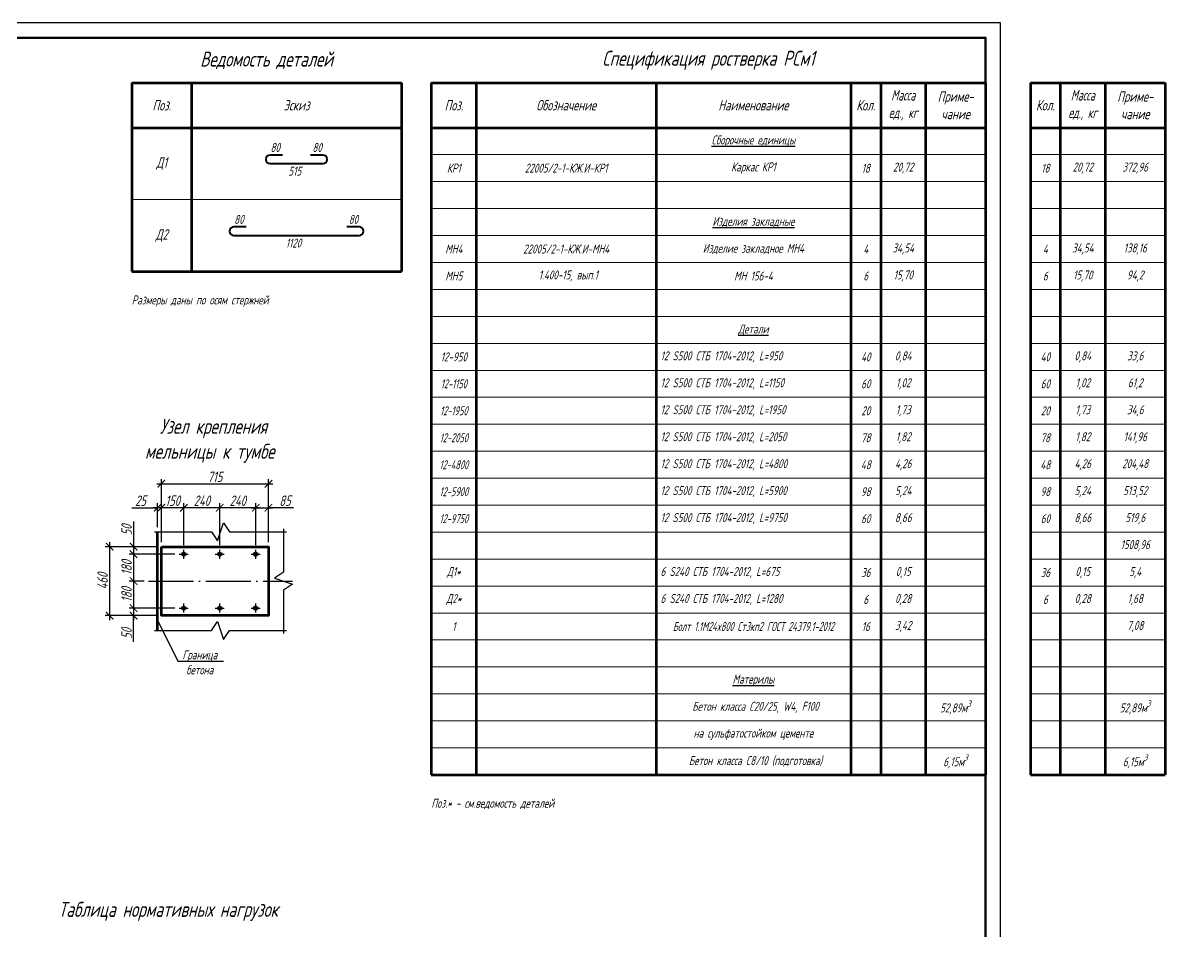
# Model space of a CAD drawing. Header units: millimetres. Extents: x 47215 to 48111, y -15059 to -14168.
# Drawn here: x 47729.9 to 48111.2, y -14471 to -14167.8 of the extents above; entities that cross this region are included whole.
import ezdxf
from ezdxf import colors
from ezdxf.entities.mleader import LeaderData, LeaderLine
from ezdxf.enums import TextEntityAlignment as Align
from ezdxf.math import Vec2, Vec3

# ---------------------------------------------------------------- set-up
doc = ezdxf.new("R2010")
doc.units = ezdxf.units.MM
for name, pattern in [('K5LT_BASIC', [0]), ('ОСЕВАЯ_СРЕДНЯЯ', [19, 15, -2, 0, -2]), ('ЦЕНТР2', [28.575, 19.05, -3.175, 3.175, -3.175])]:
    doc.linetypes.add(name, pattern=pattern)
doc.layers.get('Defpoints').update_dxf_attribs({"color": 255})
for name, color, linetype, lineweight in [('!Текст', 7, 'Continuous', 25), ('-Descript-', 7, 'Continuous', 25), ('0.25', 7, 'Continuous', 25), ('Армирование', 5, 'Continuous', 60), ('Выноски', 7, 'Continuous', 25), ('Закладные', 94, 'Continuous', 50), ('Обозначения', 102, 'Continuous', 25), ('Размеры', 170, 'Continuous', 25), ('Ростверки', 26, 'Continuous', 53)]:
    doc.layers.add(name, color=color, linetype=linetype, lineweight=lineweight)
doc.layers.add('Оси', color=1, linetype='ЦЕНТР2')
doc.layers.add('Системный слой', color=7, linetype='Continuous')
doc.styles.add('3.0', font='simplex.shx', dxfattribs={"width": 0.7, "oblique": 15, "height": 3})
doc.styles.add('3.5', font='simplex.shx', dxfattribs={"width": 0.7, "oblique": 15, "height": 3.5})
doc.styles.add('5.0', font='simplex.shx', dxfattribs={"width": 0.7, "oblique": 15, "height": 5})
doc.styles.add('SIMPLEX', font='simplex.shx', dxfattribs={"width": 0.7, "oblique": 15})
doc.dimstyles.new('20-3', dxfattribs={"dimtxt": 3.5, "dimasz": 2.5, "dimexe": 1.5, "dimexo": 1.5, "dimgap": 0.6, "dimtad": 1, "dimdec": 0, "dimlfac": 20, "dimtxsty": '3.5', "dimblk": 'ARCHTICK', "dimcen": 2.5, "dimdle": 1.5, "dimadec": 0, "dimazin": 0, "dimtfac": 1, "dimtdec": 0, "dimtmove": 1, "dimatfit": 3, "dimldrblk": 'OPEN30', "dimfxl": 1.5, "dimarcsym": 0})

# ---------------------------------------------------------------- blocks, each defined once
blk = doc.blocks.new('*T16')
at = {"layer": 'Обозначения', "color": 0, "linetype": 'Continuous', "lineweight": 60, "transparency": 16777216}
for p, q in [((0, 0), (90, 0)), ((0, 0), (0, -63)), ((20, 0), (20, -63)), ((90, 0), (90, -63)), ((0, -15), (90, -15)), ((0, -63), (90, -63))]:
    blk.add_line(p, q, dxfattribs=at)
at = {"layer": 'Обозначения', "color": 0, "linetype": 'Continuous', "lineweight": 15, "transparency": 16777216}
blk.add_line((0, -39), (90, -39), dxfattribs=at)
at = {"layer": 'Обозначения', "color": 0, "transparency": 16777216, "char_height": 3.5, "attachment_point": 5}
for s, insert, width, style in [('Поз.', (10, -7.5), 17, 'SIMPLEX'), ('Эскиз', (55, -7.5), 67, 'SIMPLEX'), ('Д1', (10, -27), 17, '3.5'), ('Д2', (10, -51), 17, '3.5')]:
    blk.add_mtext(s, dxfattribs=dict(at, insert=insert, width=width, style=style))
blk = doc.blocks.new('*T17')
at = {"color": 0, "linetype": 'Continuous', "lineweight": 60, "transparency": 16777216}
for p, q in [((0, 0), (185, 0)), ((0, 0), (0, -231)), ((15, 0), (15, -231)), ((75, 0), (75, -231)), ((140, 0), (140, -231)), ((150, 0), (150, -231)), ((165, 0), (165, -231)), ((185, 0), (185, -231)), ((0, -15), (185, -15)), ((0, -231), (185, -231))]:
    blk.add_line(p, q, dxfattribs=at)
at = {"color": 0, "linetype": 'Continuous', "lineweight": 15, "transparency": 16777216}
for p, q in [((0, -24), (185, -24)), ((0, -33), (185, -33)), ((0, -42), (185, -42)), ((0, -51), (185, -51)), ((0, -60), (185, -60)), ((0, -69), (185, -69)), ((0, -78), (185, -78)), ((0, -87), (185, -87)), ((0, -96), (185, -96)), ((0, -105), (185, -105)), ((0, -114), (185, -114)), ((0, -123), (185, -123)), ((0, -132), (185, -132)), ((0, -141), (185, -141)), ((0, -150), (185, -150)), ((0, -159), (185, -159)), ((0, -168), (185, -168)), ((0, -177), (185, -177)), ((0, -186), (185, -186)), ((0, -195), (185, -195)), ((0, -204), (185, -204)), ((0, -213), (185, -213)), ((0, -222), (185, -222))]:
    blk.add_line(p, q, dxfattribs=at)
at = {"color": 0, "transparency": 16777216, "style": 'SIMPLEX'}
for s, insert, char_height, width, attachment_point in [('{\\W0.65;Масса ед., кг}', (157.5, -7.5), 3.5, 12, 5), ('Приме- чание', (175, -7.5), 3.5, 17, 5), ('Поз.', (7.5, -7.5), 3.5, 12, 5), ('Обозначение', (45, -7.5), 3.5, 57, 5), ('Наименование', (107.5, -7.5), 3.5, 62, 5), ('Кол.', (145, -7.5), 3.5, 7, 5), ('{\\LСборочные единицы}', (107.5, -19.5), 3, 62, 5), ('Каркас КР1', (107.5, -28.5), 3, 62, 5), ('20,72', (157.5, -28.5), 3, 12, 5), ('КР1', (7.5, -28.5), 3, 12, 5), ('22005/2-1-КЖ.И-КР1', (45, -28.5), 3, 57, 5), ('18', (145, -28.5), 3, 7, 5), ('{\\LИзделия закладные}', (107.5, -46.5), 3, 62, 5), ('МН4', (7.5, -55.5), 3, 12, 5), ('22005/2-1-КЖ.И-МН4', (45, -55.5), 3, 57, 5), ('Изделие закладное МН4', (107.5, -55.5), 3, 62, 5), ('4', (145, -55.5), 3, 7, 5), ('34,54', (157.5, -55.5), 3, 12, 5), ('МН5', (7.5, -64.5), 3, 12, 5), ('\\A1; 1.400-15, вып.1', (45, -64.5), 3, 57, 5), ('МН 156-4', (107.5, -64.5), 3, 62, 5), ('6', (145, -64.5), 3, 7, 5), ('15,70', (157.5, -64.5), 3, 12, 5), ('{\\LДетали}', (107.5, -82.5), 3, 62, 5), ('12-950', (7.5, -91.5), 3, 15, 5), ('{\\C256;12 S500 СТБ 1704-2012, L=950}', (76.5, -91.5), 3, 62, 4), ('40', (145, -91.5), 3, 7, 5), ('0,84', (157.5, -91.5), 3, 12, 5), ('{\\W0.65;12-1150}', (7.5, -100.5), 3, 15, 5), ('{\\C256;12 S500 СТБ 1704-2012, L=1150}', (76.5, -100.5), 3, 62, 4), ('60', (145, -100.5), 3, 7, 5), ('1,02', (157.5, -100.5), 3, 12, 5), ('{\\W0.65;12-1950}', (7.5, -109.5), 3, 15, 5), ('{\\C256;12 S500 СТБ 1704-2012, L=1950}', (76.5, -109.5), 3, 62, 4), ('20', (145, -109.5), 3, 7, 5), ('1,73', (157.5, -109.5), 3, 12, 5), ('{\\W0.65;12-2050}', (7.5, -118.5), 3, 15, 5), ('{\\C256;12 S500 СТБ 1704-2012, L=2050}', (76.5, -118.5), 3, 62, 4), ('78', (145, -118.5), 3, 7, 5), ('1,82', (157.5, -118.5), 3, 12, 5), ('{\\C256;12 S500 СТБ 1704-2012, L=4800}', (76.5, -127.5), 3, 62, 4), ('4,26', (157.5, -127.5), 3, 12, 5), ('{\\W0.65;12-4800}', (7.5, -127.5), 3, 15, 5), ('48', (145, -127.5), 3, 7, 5), ('{\\W0.65;12-5900}', (7.5, -136.5), 3, 15, 5), ('{\\C256;12 S500 СТБ 1704-2012, L=5900}', (76.5, -136.5), 3, 62, 4), ('98', (145, -136.5), 3, 7, 5), ('5,24', (157.5, -136.5), 3, 12, 5), ('{\\W0.65;12-9750}', (7.5, -145.5), 3, 15, 5), ('{\\C256;12 S500 СТБ 1704-2012, L=9750}', (76.5, -145.5), 3, 62, 4), ('60', (145, -145.5), 3, 7, 5), ('8,66', (157.5, -145.5), 3, 12, 5), ('Д1*', (7.5, -163.5), 3, 12, 5), ('{\\C256;6 S240 СТБ 1704-2012, L=675}', (76.5, -163.5), 3, 62, 4), ('36', (145, -163.5), 3, 7, 5), ('0,15', (157.5, -163.5), 3, 12, 5), ('Д2*', (7.5, -172.5), 3, 12, 5), ('{\\C256;6 S240 СТБ 1704-2012, L=1280}', (76.5, -172.5), 3, 62, 4), ('6', (145, -172.5), 3, 7, 5), ('0,28', (157.5, -172.5), 3, 12, 5), ('1', (7.5, -181.5), 3, 12, 5), ('\\A1;{\\W0.58;\\C256;Болт 1.1М24x800 Ст3кп2 ГОСТ 24379.1-2012}', (107.5, -181.5), 3, 65, 5), ('16', (145, -181.5), 3, 7, 5), ('3,42', (157.5, -181.5), 3, 12, 5), ('{\\LМатерилы}', (107.5, -199.5), 3, 62, 5), ('\\A1;{\\C7; Бетон класса С20/25, W4, F100}', (107.5, -208.5), 3, 62, 5), ('\\A1;52,89м{\\H0.7x;\\S3^ ;}', (175, -208.5), 3, 17, 5), ('на сульфатостойком цементе', (107.5, -217.5), 3, 62, 5), ('\\A1;{\\C7; Бетон класса С8/10 (подготовка)}', (107.5, -226.5), 3, 62, 5), ('\\A1;6,15м{\\H0.7x;\\S3^ ;}', (175, -226.5), 3, 17, 5)]:
    blk.add_mtext(s, dxfattribs=dict(at, insert=insert, char_height=char_height, width=width, attachment_point=attachment_point))
blk = doc.blocks.new('*T18')
at = {"layer": 'Defpoints', "color": 0, "linetype": 'Continuous', "lineweight": 60, "transparency": 16777216}
for p, q in [((0, 0), (45, 0)), ((0, 0), (0, -231)), ((10, 0), (10, -231)), ((25, 0), (25, -231)), ((45, 0), (45, -231)), ((0, -15), (45, -15)), ((0, -231), (45, -231))]:
    blk.add_line(p, q, dxfattribs=at)
at = {"layer": 'Defpoints', "color": 0, "linetype": 'Continuous', "lineweight": 15, "transparency": 16777216}
for p, q in [((0, -24), (45, -24)), ((0, -33), (45, -33)), ((0, -42), (45, -42)), ((0, -51), (45, -51)), ((0, -60), (45, -60)), ((0, -69), (45, -69)), ((0, -78), (45, -78)), ((0, -87), (45, -87)), ((0, -96), (45, -96)), ((0, -105), (45, -105)), ((0, -114), (45, -114)), ((0, -123), (45, -123)), ((0, -132), (45, -132)), ((0, -141), (45, -141)), ((0, -150), (45, -150)), ((0, -159), (45, -159)), ((0, -168), (45, -168)), ((0, -177), (45, -177)), ((0, -186), (45, -186)), ((0, -195), (45, -195)), ((0, -204), (45, -204)), ((0, -213), (45, -213)), ((0, -222), (45, -222))]:
    blk.add_line(p, q, dxfattribs=at)
at = {"layer": 'Defpoints', "color": 0, "transparency": 16777216, "attachment_point": 5, "style": 'SIMPLEX'}
for s, insert, char_height, width in [('{\\W0.65;Масса ед., кг}', (17.5, -7.5), 3.5, 12), ('Приме- чание', (35, -7.5), 3.5, 17), ('Кол.', (5, -7.5), 3.5, 7), ('20,72', (17.5, -28.5), 3, 12), ('372,96', (35, -28.5), 3, 17), ('18', (5, -28.5), 3, 7), ('4', (5, -55.5), 3, 7), ('34,54', (17.5, -55.5), 3, 12), ('138,16', (35, -55.5), 3, 17), ('6', (5, -64.5), 3, 7), ('15,70', (17.5, -64.5), 3, 12), ('94,2', (35, -64.5), 3, 17), ('40', (5, -91.5), 3, 7), ('0,84', (17.5, -91.5), 3, 12), ('33,6', (35, -91.5), 3, 17), ('60', (5, -100.5), 3, 7), ('1,02', (17.5, -100.5), 3, 12), ('61,2', (35, -100.5), 3, 17), ('20', (5, -109.5), 3, 7), ('1,73', (17.5, -109.5), 3, 12), ('34,6', (35, -109.5), 3, 17), ('78', (5, -118.5), 3, 7), ('1,82', (17.5, -118.5), 3, 12), ('141,96', (35, -118.5), 3, 17), ('4,26', (17.5, -127.5), 3, 12), ('204,48', (35, -127.5), 3, 17), ('48', (5, -127.5), 3, 7), ('98', (5, -136.5), 3, 7), ('5,24', (17.5, -136.5), 3, 12), ('513,52', (35, -136.5), 3, 17), ('60', (5, -145.5), 3, 7), ('8,66', (17.5, -145.5), 3, 12), ('519,6', (35, -145.5), 3, 17), ('1508,96', (35, -154.5), 3, 17), ('36', (5, -163.5), 3, 7), ('0,15', (17.5, -163.5), 3, 12), ('5,4', (35, -163.5), 3, 17), ('6', (5, -172.5), 3, 7), ('0,28', (17.5, -172.5), 3, 12), ('1,68', (35, -172.5), 3, 17), ('7,08', (35, -181.5), 3, 17), ('\\A1;52,89м{\\H0.7x;\\S3^ ;}', (35, -208.5), 3, 17), ('\\A1;6,15м{\\H0.7x;\\S3^ ;}', (35, -226.5), 3, 17)]:
    blk.add_mtext(s, dxfattribs=dict(at, insert=insert, char_height=char_height, width=width))
blk = doc.blocks.new('_ArchTick')
at = {"color": 0, "linetype": 'ByBlock', "const_width": 0.15}
blk.add_lwpolyline([(-0.5, -0.5), (0.5, 0.5)], dxfattribs=at)
blk = doc.blocks.new('*D124')
at = {"layer": 'Defpoints', "color": 0, "transparency": 16777216}
for p in [(47811.87, -14329.64), (47807.62, -14343.64), (47811.87, -14342.64)]:
    blk.add_point(p, dxfattribs=at)
at = {"layer": 'Размеры', "color": 0, "lineweight": -2, "transparency": 16777216}
for p, q in [((47807.62, -14342.14), (47807.62, -14328.14)), ((47811.87, -14341.14), (47811.87, -14328.14)), ((47806.12, -14329.64), (47813.37, -14329.64)), ((47820.25, -14329.64), (47811.87, -14329.64))]:
    blk.add_line(p, q, dxfattribs=at)
at = {"layer": 'Размеры', "color": 0, "lineweight": -2, "transparency": 16777216, "xscale": 2.5, "yscale": 2.5, "zscale": 2.5, "rotation": 180}
blk.add_blockref('_ArchTick', (47807.62, -14329.64), dxfattribs=at)
at = {"layer": 'Размеры', "color": 0, "lineweight": -2, "transparency": 16777216, "xscale": 2.5, "yscale": 2.5, "zscale": 2.5}
blk.add_blockref('_ArchTick', (47811.87, -14329.64), dxfattribs=at)
at = {"layer": 'Размеры', "color": 0, "transparency": 16777216, "insert": (47817.4, -14327.29), "char_height": 3.5, "attachment_point": 5, "style": '3.5'}
blk.add_mtext('85', dxfattribs=at)
blk = doc.blocks.new('_Open30')
at = {"color": 0, "linetype": 'ByBlock', "lineweight": -2}
for p, q in [((-1, 0.27), (0, 0)), ((0, 0), (-1, -0.27)), ((0, 0), (-1, 0))]:
    blk.add_line(p, q, dxfattribs=at)
blk = doc.blocks.new('*D125')
at = {"layer": 'Defpoints', "color": 0, "transparency": 16777216}
for p in [(47795.62, -14329.64), (47795.62, -14342.04), (47807.62, -14343.64)]:
    blk.add_point(p, dxfattribs=at)
at = {"layer": 'Размеры', "color": 0, "lineweight": -2, "transparency": 16777216}
for p, q in [((47795.62, -14340.54), (47795.62, -14328.14)), ((47807.62, -14342.14), (47807.62, -14328.14)), ((47809.12, -14329.64), (47794.12, -14329.64))]:
    blk.add_line(p, q, dxfattribs=at)
at = {"layer": 'Размеры', "color": 0, "lineweight": -2, "transparency": 16777216, "xscale": 2.5, "yscale": 2.5, "zscale": 2.5, "rotation": 180}
blk.add_blockref('_ArchTick', (47795.62, -14329.64), dxfattribs=at)
at = {"layer": 'Размеры', "color": 0, "lineweight": -2, "transparency": 16777216, "xscale": 2.5, "yscale": 2.5, "zscale": 2.5}
blk.add_blockref('_ArchTick', (47807.62, -14329.64), dxfattribs=at)
at = {"layer": 'Размеры', "color": 0, "transparency": 16777216, "insert": (47801.62, -14327.29), "char_height": 3.5, "attachment_point": 5, "style": '3.5'}
blk.add_mtext('240', dxfattribs=at)
blk = doc.blocks.new('*D126')
at = {"layer": 'Defpoints', "color": 0, "transparency": 16777216}
for p in [(47783.62, -14329.64), (47783.62, -14343.64), (47795.62, -14343.64)]:
    blk.add_point(p, dxfattribs=at)
at = {"layer": 'Размеры', "color": 0, "lineweight": -2, "transparency": 16777216}
for p, q in [((47783.62, -14342.14), (47783.62, -14328.14)), ((47795.62, -14342.14), (47795.62, -14328.14)), ((47797.12, -14329.64), (47782.12, -14329.64))]:
    blk.add_line(p, q, dxfattribs=at)
at = {"layer": 'Размеры', "color": 0, "lineweight": -2, "transparency": 16777216, "xscale": 2.5, "yscale": 2.5, "zscale": 2.5, "rotation": 180}
blk.add_blockref('_ArchTick', (47783.62, -14329.64), dxfattribs=at)
at = {"layer": 'Размеры', "color": 0, "lineweight": -2, "transparency": 16777216, "xscale": 2.5, "yscale": 2.5, "zscale": 2.5}
blk.add_blockref('_ArchTick', (47795.62, -14329.64), dxfattribs=at)
at = {"layer": 'Размеры', "color": 0, "transparency": 16777216, "insert": (47789.62, -14327.29), "char_height": 3.5, "attachment_point": 5, "style": '3.5'}
blk.add_mtext('240', dxfattribs=at)
blk = doc.blocks.new('*D127')
at = {"layer": 'Defpoints', "color": 0, "transparency": 16777216}
for p in [(47776.12, -14329.64), (47776.12, -14342.64), (47783.62, -14343.64)]:
    blk.add_point(p, dxfattribs=at)
at = {"layer": 'Размеры', "color": 0, "lineweight": -2, "transparency": 16777216}
for p, q in [((47776.12, -14341.14), (47776.12, -14328.14)), ((47783.62, -14342.14), (47783.62, -14328.14)), ((47785.12, -14329.64), (47774.62, -14329.64))]:
    blk.add_line(p, q, dxfattribs=at)
at = {"layer": 'Размеры', "color": 0, "lineweight": -2, "transparency": 16777216, "xscale": 2.5, "yscale": 2.5, "zscale": 2.5, "rotation": 180}
blk.add_blockref('_ArchTick', (47776.12, -14329.64), dxfattribs=at)
at = {"layer": 'Размеры', "color": 0, "lineweight": -2, "transparency": 16777216, "xscale": 2.5, "yscale": 2.5, "zscale": 2.5}
blk.add_blockref('_ArchTick', (47783.62, -14329.64), dxfattribs=at)
at = {"layer": 'Размеры', "color": 0, "transparency": 16777216, "insert": (47779.87, -14327.29), "char_height": 3.5, "attachment_point": 5, "style": '3.5'}
blk.add_mtext('150', dxfattribs=at)
blk = doc.blocks.new('*D128')
at = {"layer": 'Defpoints', "color": 0, "transparency": 16777216}
for p in [(47811.87, -14321.64), (47776.12, -14342.64), (47811.87, -14342.64)]:
    blk.add_point(p, dxfattribs=at)
at = {"layer": 'Размеры', "color": 0, "lineweight": -2, "transparency": 16777216}
for p, q in [((47776.12, -14341.14), (47776.12, -14320.14)), ((47811.87, -14341.14), (47811.87, -14320.14)), ((47774.62, -14321.64), (47813.37, -14321.64))]:
    blk.add_line(p, q, dxfattribs=at)
at = {"layer": 'Размеры', "color": 0, "lineweight": -2, "transparency": 16777216, "xscale": 2.5, "yscale": 2.5, "zscale": 2.5, "rotation": 180}
blk.add_blockref('_ArchTick', (47776.12, -14321.64), dxfattribs=at)
at = {"layer": 'Размеры', "color": 0, "lineweight": -2, "transparency": 16777216, "xscale": 2.5, "yscale": 2.5, "zscale": 2.5}
blk.add_blockref('_ArchTick', (47811.87, -14321.64), dxfattribs=at)
at = {"layer": 'Размеры', "color": 0, "transparency": 16777216, "insert": (47794, -14319.29), "char_height": 3.5, "attachment_point": 5, "style": '3.5'}
blk.add_mtext('715', dxfattribs=at)
blk = doc.blocks.new('*D129')
at = {"layer": 'Defpoints', "color": 0, "transparency": 16777216}
for p in [(47776.12, -14342.64), (47766.87, -14345.14), (47782.12, -14345.14)]:
    blk.add_point(p, dxfattribs=at)
at = {"layer": 'Размеры', "color": 0, "lineweight": -2, "transparency": 16777216}
for p, q in [((47766.87, -14334.27), (47766.87, -14342.64)), ((47774.62, -14342.64), (47765.37, -14342.64)), ((47766.87, -14341.14), (47766.87, -14346.64)), ((47780.62, -14345.14), (47765.37, -14345.14))]:
    blk.add_line(p, q, dxfattribs=at)
at = {"layer": 'Размеры', "color": 0, "lineweight": -2, "transparency": 16777216, "xscale": 2.5, "yscale": 2.5, "zscale": 2.5}
for p, rotation in [((47766.87, -14342.64), 90), ((47766.87, -14345.14), 270)]:
    blk.add_blockref('_ArchTick', p, dxfattribs=dict(at, rotation=rotation))
at = {"layer": 'Размеры', "color": 0, "transparency": 16777216, "insert": (47764.52, -14337.09), "char_height": 3.5, "attachment_point": 5, "rotation": 90, "style": '3.5'}
blk.add_mtext('50', dxfattribs=at)
blk = doc.blocks.new('*D130')
at = {"layer": 'Defpoints', "color": 0, "transparency": 16777216}
for p in [(47782.12, -14345.14), (47766.87, -14354.14), (47771.87, -14354.14)]:
    blk.add_point(p, dxfattribs=at)
at = {"layer": 'Размеры', "color": 0, "lineweight": -2, "transparency": 16777216}
for p, q in [((47766.87, -14343.64), (47766.87, -14355.64)), ((47780.62, -14345.14), (47765.37, -14345.14)), ((47770.37, -14354.14), (47765.37, -14354.14))]:
    blk.add_line(p, q, dxfattribs=at)
at = {"layer": 'Размеры', "color": 0, "lineweight": -2, "transparency": 16777216, "xscale": 2.5, "yscale": 2.5, "zscale": 2.5}
for p, rotation in [((47766.87, -14345.14), 90), ((47766.87, -14354.14), 270)]:
    blk.add_blockref('_ArchTick', p, dxfattribs=dict(at, rotation=rotation))
at = {"layer": 'Размеры', "color": 0, "transparency": 16777216, "insert": (47764.52, -14349.64), "char_height": 3.5, "attachment_point": 5, "rotation": 90, "style": '3.5'}
blk.add_mtext('180', dxfattribs=at)
blk = doc.blocks.new('*D131')
at = {"layer": 'Defpoints', "color": 0, "transparency": 16777216}
for p in [(47771.87, -14354.14), (47766.87, -14363.14), (47782.12, -14363.14)]:
    blk.add_point(p, dxfattribs=at)
at = {"layer": 'Размеры', "color": 0, "lineweight": -2, "transparency": 16777216}
for p, q in [((47770.37, -14354.14), (47765.37, -14354.14)), ((47766.87, -14352.64), (47766.87, -14364.64)), ((47780.62, -14363.14), (47765.37, -14363.14))]:
    blk.add_line(p, q, dxfattribs=at)
at = {"layer": 'Размеры', "color": 0, "lineweight": -2, "transparency": 16777216, "xscale": 2.5, "yscale": 2.5, "zscale": 2.5}
for p, rotation in [((47766.87, -14354.14), 90), ((47766.87, -14363.14), 270)]:
    blk.add_blockref('_ArchTick', p, dxfattribs=dict(at, rotation=rotation))
at = {"layer": 'Размеры', "color": 0, "transparency": 16777216, "insert": (47764.52, -14358.64), "char_height": 3.5, "attachment_point": 5, "rotation": 90, "style": '3.5'}
blk.add_mtext('180', dxfattribs=at)
blk = doc.blocks.new('*D132')
at = {"layer": 'Defpoints', "color": 0, "transparency": 16777216}
for p in [(47766.87, -14365.64), (47776.12, -14365.64), (47781.02, -14363.14)]:
    blk.add_point(p, dxfattribs=at)
at = {"layer": 'Размеры', "color": 0, "lineweight": -2, "transparency": 16777216}
for p, q in [((47766.87, -14361.64), (47766.87, -14367.14)), ((47779.52, -14363.14), (47765.37, -14363.14)), ((47774.62, -14365.64), (47765.37, -14365.64)), ((47766.87, -14374.45), (47766.87, -14365.64))]:
    blk.add_line(p, q, dxfattribs=at)
at = {"layer": 'Размеры', "color": 0, "lineweight": -2, "transparency": 16777216, "xscale": 2.5, "yscale": 2.5, "zscale": 2.5}
for p, rotation in [((47766.87, -14363.14), 90), ((47766.87, -14365.64), 270)]:
    blk.add_blockref('_ArchTick', p, dxfattribs=dict(at, rotation=rotation))
at = {"layer": 'Размеры', "color": 0, "transparency": 16777216, "insert": (47764.52, -14371.63), "char_height": 3.5, "attachment_point": 5, "rotation": 90, "style": '3.5'}
blk.add_mtext('50', dxfattribs=at)
blk = doc.blocks.new('*D133')
at = {"layer": 'Defpoints', "color": 0, "transparency": 16777216}
for p in [(47776.12, -14342.64), (47758.87, -14365.64), (47776.12, -14365.64)]:
    blk.add_point(p, dxfattribs=at)
at = {"layer": 'Размеры', "color": 0, "lineweight": -2, "transparency": 16777216}
for p, q in [((47774.62, -14342.64), (47757.37, -14342.64)), ((47758.87, -14341.14), (47758.87, -14367.14)), ((47774.62, -14365.64), (47757.37, -14365.64))]:
    blk.add_line(p, q, dxfattribs=at)
at = {"layer": 'Размеры', "color": 0, "lineweight": -2, "transparency": 16777216, "xscale": 2.5, "yscale": 2.5, "zscale": 2.5}
for p, rotation in [((47758.87, -14342.64), 90), ((47758.87, -14365.64), 270)]:
    blk.add_blockref('_ArchTick', p, dxfattribs=dict(at, rotation=rotation))
at = {"layer": 'Размеры', "color": 0, "transparency": 16777216, "insert": (47756.52, -14354.14), "char_height": 3.5, "attachment_point": 5, "rotation": 90, "style": '3.5'}
blk.add_mtext('460', dxfattribs=at)
blk = doc.blocks.new('*D134')
at = {"layer": 'Defpoints', "color": 0, "transparency": 16777216}
for p in [(47774.87, -14329.64), (47774.87, -14337.64), (47776.12, -14342.64)]:
    blk.add_point(p, dxfattribs=at)
at = {"layer": 'Размеры', "color": 0, "lineweight": -2, "transparency": 16777216}
for p, q in [((47774.87, -14336.14), (47774.87, -14328.14)), ((47776.12, -14341.14), (47776.12, -14328.14)), ((47766.24, -14329.64), (47774.87, -14329.64)), ((47777.62, -14329.64), (47773.37, -14329.64))]:
    blk.add_line(p, q, dxfattribs=at)
at = {"layer": 'Размеры', "color": 0, "lineweight": -2, "transparency": 16777216, "xscale": 2.5, "yscale": 2.5, "zscale": 2.5, "rotation": 180}
blk.add_blockref('_ArchTick', (47774.87, -14329.64), dxfattribs=at)
at = {"layer": 'Размеры', "color": 0, "lineweight": -2, "transparency": 16777216, "xscale": 2.5, "yscale": 2.5, "zscale": 2.5}
blk.add_blockref('_ArchTick', (47776.12, -14329.64), dxfattribs=at)
at = {"layer": 'Размеры', "color": 0, "transparency": 16777216, "insert": (47769.17, -14327.29), "char_height": 3.5, "attachment_point": 5, "style": '3.5'}
blk.add_mtext('25', dxfattribs=at)
blk = doc.blocks.new('_None')

msp = doc.modelspace()

# ---------------------------------------------------------------- linework, layer by layer
for p, q in [((47783.62, -14346.644), (47783.62, -14343.644)), ((47795.62, -14346.644), (47795.62, -14343.644)), ((47807.62, -14346.644), (47807.62, -14343.644)), ((47782.12, -14345.144), (47785.12, -14345.144)), ((47794.12, -14345.144), (47797.12, -14345.144)), ((47806.12, -14345.144), (47809.12, -14345.144)), ((47783.62, -14364.644), (47783.62, -14361.644)), ((47795.62, -14364.644), (47795.62, -14361.644)), ((47807.62, -14364.644), (47807.62, -14361.644)), ((47782.12, -14363.144), (47785.12, -14363.144)), ((47794.12, -14363.144), (47797.12, -14363.144)), ((47806.12, -14363.144), (47809.12, -14363.144))]:
    msp.add_line(p, q)
at = {"color": 7, "lineweight": 25}
msp.add_lwpolyline([(47215.235, -14761.777), (48056.235, -14761.777), (48056.235, -14167.777), (47215.235, -14167.777)], close=True, dxfattribs=at)
at = {"color": 7, "linetype": 'Continuous', "lineweight": 50}
msp.add_lwpolyline([(47235.235, -14172.777), (48051.235, -14172.777), (48051.235, -14756.777), (47235.235, -14756.777)], close=True, dxfattribs=at)
for points in [[(47773.87, -14337.644), (47792.87, -14337.644), (47794.87, -14340.644), (47796.87, -14334.644), (47798.87, -14337.644), (47817.87, -14337.644)], [(47816.87, -14336.644), (47816.87, -14351.144), (47813.87, -14353.144), (47819.87, -14355.144), (47816.87, -14357.144), (47816.87, -14371.644)], [(47773.87, -14370.644), (47792.87, -14370.644), (47794.87, -14367.644), (47796.87, -14373.644), (47798.87, -14370.644), (47817.87, -14370.644)]]:
    msp.add_lwpolyline(points)
at = {"layer": 'Армирование', "color": 0, "lineweight": 40}
for points in [[(47816.535, -14211.897), (47812.415, -14211.897, 0.9999643), (47812.415, -14214.777), (47830.055, -14214.777, 0.9999643), (47830.056, -14211.897), (47825.935, -14211.897)], [(47804.435, -14235.897), (47800.315, -14235.897, 0.9999643), (47800.315, -14238.777), (47842.155, -14238.777, 0.9999643), (47842.156, -14235.897), (47838.035, -14235.897)]]:
    msp.add_lwpolyline(points, format="xyb", dxfattribs=at)
at = {"layer": 'Закладные', "lineweight": 60}
msp.add_lwpolyline([(47776.12, -14342.644), (47811.87, -14342.644), (47811.87, -14365.644), (47776.12, -14365.644)], close=True, dxfattribs=at)
for centre in [(47783.62, -14345.144), (47795.62, -14345.144), (47807.62, -14345.144), (47783.62, -14363.144), (47795.62, -14363.144), (47807.62, -14363.144)]:
    msp.add_circle(centre, 0.5, dxfattribs=at)
at = {"layer": 'Оси', "color": 30, "linetype": 'ОСЕВАЯ_СРЕДНЯЯ', "true_color": 0xff8000}
msp.add_lwpolyline([(47771.87, -14354.144), (47819.87, -14354.144)], dxfattribs=at)
at = {"layer": 'Ростверки', "lineweight": 53}
msp.add_lwpolyline([(47774.87, -14370.644), (47774.87, -14337.644)], dxfattribs=at)
at = {"layer": 'Системный слой', "color": 150, "linetype": 'K5LT_BASIC', "lineweight": 20, "true_color": 0x0080ff}
for p, q in [((47796.87, -14348.667), (47796.87, -14348.669)), ((47796.87, -14359.619), (47796.87, -14359.621))]:
    msp.add_line(p, q, dxfattribs=at)

# ---------------------------------------------------------------- block references
for name, p in [('*T16', (47766.235, -14187.777)), ('*T17', (47866.235, -14187.777)), ('*T18', (48066.179, -14187.777))]:
    msp.add_blockref(name, p)

# ---------------------------------------------------------------- texts
at = {"layer": '!Текст', "color": 7, "lineweight": 30, "char_height": 5, "attachment_point": 5, "style": '5.0'}
for s, insert, width in [('{\\C0;Ведомость деталей}', (47811.235, -14180.277), 90), ('{\\C0;Спецификация ростверка РСм1}', (47958.735, -14180.277), 185), ('{\\C0;Таблица нормативных нагрузок}', (47778.416, -14464.384), 80)]:
    msp.add_mtext(s, dxfattribs=dict(at, insert=insert, width=width))
at = {"layer": '!Текст', "lineweight": 30, "ltscale": 10, "insert": (47769.566, -14299.955), "char_height": 5, "width": 53.16147, "attachment_point": 1, "style": '5.0'}
msp.add_mtext('\\pi6.05082;Узел крепления  \\P\\pi1.09508;мельницы к тумбе', dxfattribs=at)
at = {"layer": '-Descript-', "color": 7, "transparency": 33554638, "insert": (47866.235, -14426.777), "char_height": 3, "attachment_point": 1, "style": '3.0'}
msp.add_mtext_dynamic_manual_height_columns('Поз.* - см.ведомость деталей', width=75, gutter_width=1.75, heights=[0], dxfattribs=at)
at = {"style": '3.0', "oblique": 15, "width": 0.7}
for p in [(47812.538, -14210.897), (47826.533, -14210.897), (47800.438, -14234.897), (47838.633, -14234.897)]:
    msp.add_text('80', height=3, dxfattribs=at).set_placement(p)
for s, p in [('515', (47818.511, -14215.777)), ('1120', (47817.627, -14239.777))]:
    msp.add_text(s, height=3, dxfattribs=at).set_placement(p, align=Align.TOP_LEFT)
at = {"layer": '0.25', "insert": (47766.235, -14258.777), "char_height": 3, "width": 90, "attachment_point": 1, "style": '3.0'}
msp.add_mtext('Размеры даны по осям стержней ', dxfattribs=at)

# ---------------------------------------------------------------- dimensions: what is measured, and where the dimension line sits
at = {"layer": 'Размеры'}
for base, p1, p2, picture, middle in [((47811.87, -14321.644), (47776.12, -14342.644), (47811.87, -14342.644), '*D128', (47793.995, -14319.294)), ((47776.12, -14329.644), (47783.62, -14343.644), (47776.12, -14342.644), '*D127', (47779.87, -14327.294)), ((47783.62, -14329.644), (47795.62, -14343.644), (47783.62, -14343.644), '*D126', (47789.62, -14327.294)), ((47795.62, -14329.644), (47807.62, -14343.644), (47795.62, -14342.044), '*D125', (47801.62, -14327.294))]:
    dim = msp.add_linear_dim(base=base, p1=p1, p2=p2, dimstyle='20-3', dxfattribs=at)
    dim.commit()
    dim.dimension.update_dxf_attribs({"geometry": picture, "text_midpoint": middle})
for base, p1, p2, picture, middle in [((47774.87, -14329.644), (47776.12, -14342.644), (47774.87, -14337.644), '*D134', (47769.171, -14329.644)), ((47811.87, -14329.644), (47807.62, -14343.644), (47811.87, -14342.644), '*D124', (47817.401, -14329.644))]:
    dim = msp.add_linear_dim(base=base, p1=p1, p2=p2, dimstyle='20-3', dxfattribs=at)
    dim.commit()
    dim.dimension.update_dxf_attribs({"geometry": picture, "text_midpoint": middle, "dimtype": 128})
for base, p1, p2, picture, middle in [((47766.87, -14345.144), (47776.12, -14342.644), (47782.12, -14345.144), '*D129', (47766.87, -14337.086)), ((47766.87, -14365.644), (47781.02, -14363.144), (47776.12, -14365.644), '*D132', (47766.87, -14371.634))]:
    dim = msp.add_linear_dim(base=base, p1=p1, p2=p2, angle=90, dimstyle='20-3', dxfattribs=at)
    dim.commit()
    dim.dimension.update_dxf_attribs({"geometry": picture, "text_midpoint": middle, "dimtype": 128})
for base, p1, p2, picture, middle in [((47758.87, -14365.644), (47776.12, -14342.644), (47776.12, -14365.644), '*D133', (47756.52, -14354.144)), ((47766.87, -14354.144), (47782.12, -14345.144), (47771.87, -14354.144), '*D130', (47764.52, -14349.644)), ((47766.87, -14363.144), (47771.87, -14354.144), (47782.12, -14363.144), '*D131', (47764.52, -14358.644))]:
    dim = msp.add_linear_dim(base=base, p1=p1, p2=p2, angle=90, dimstyle='20-3', dxfattribs=at)
    dim.commit()
    dim.dimension.update_dxf_attribs({"geometry": picture, "text_midpoint": middle})

# ---------------------------------------------------------------- leaders
at = {"layer": 'Выноски', "lineweight": 25}
ml = msp.add_multileader_mtext('Standard', dxfattribs=at)
ml.set_content('Граница бетона', color=256, style='3.5')
ml.set_leader_properties()
ml.set_arrow_properties(name='NONE')
ml.build(insert=Vec2(0, 0))
ml.multileader.update_dxf_attribs({"text_left_attachment_type": 6, "text_right_attachment_type": 6, "dogleg_length": 1, "arrow_head_size": 3})
ctx = ml.context
ctx.base_point, ctx.char_height, ctx.arrow_head_size, ctx.landing_gap_size, ctx.plane_origin = Vec3(47782.425, -14380.851), 3, 3, 0.1, Vec3(47719.023, -14419.078)
ctx.left_attachment, ctx.right_attachment, ctx.text_align_type = 6, 6, 1
notes = []
notes.append((ctx, [(0, (1, 1, 0), (47781.62, -14380.851), (1, 0), 0.805, [(1, [(47774.87, -14367.125)], 0, [])])]))
ctx.mtext.insert, ctx.mtext.width, ctx.mtext.defined_height, ctx.mtext.alignment, ctx.mtext.flow_direction = Vec3(47788.943, -14377.251), 14.15251, 2.521, 2, 5
for ctx, leaders in notes:
    for number, flags, end, landing, length, lines in leaders:
        leader = LeaderData()
        leader.index, (leader.has_last_leader_line, leader.has_dogleg_vector, leader.attachment_direction) = number, flags
        leader.last_leader_point, leader.dogleg_vector, leader.dogleg_length = Vec3(end), Vec3(landing), length
        for number, points, colour, breaks in lines:
            line = LeaderLine()
            line.index, line.vertices, line.color, line.breaks = number, Vec3.list(points), colors.encode_raw_color(colour), breaks
            leader.lines.append(line)
        ctx.leaders.append(leader)

doc.saveas('drawing.dxf')
